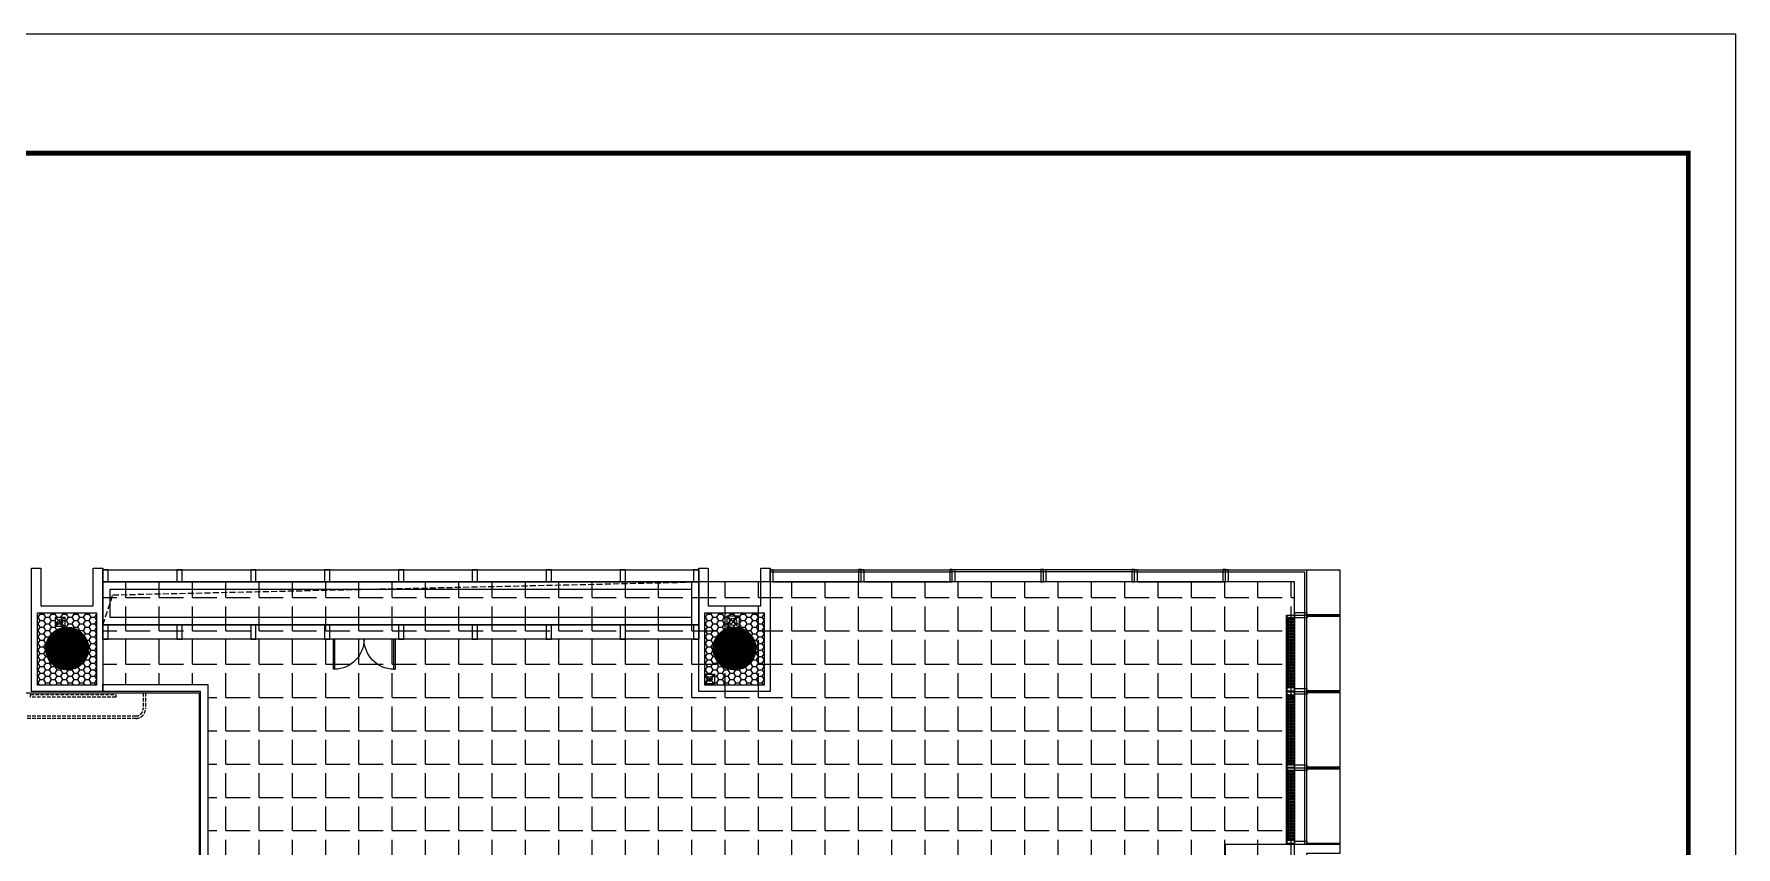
# Model space of a CAD drawing. Extents: x -284868 to 304789, y -137694 to 137894.
# Drawn here: x 134702 to 170406, y 13446 to 30502 of the extents above; entities that cross this region are included whole.
import ezdxf

# ---------------------------------------------------------------- set-up
doc = ezdxf.new("R2010")
doc.units = 0
doc.linetypes.add('DASH', pattern=[0.35, 0.25, -0.1])
doc.layers.get('0').update_dxf_attribs({"linetype": 'CONTINUOUS'})
for name, color, linetype in [('0-墙', 4, 'CONTINUOUS'), ('0-建筑外轮廓', 8, 'CONTINUOUS'), ('0-建筑柱体', 251, 'CONTINUOUS'), ('0-消防栓(给排水)', 9, 'CONTINUOUS'), ('0-窗', 11, 'CONTINUOUS'), ('0-非设计区域', 251, 'CONTINUOUS'), ('F-地漏', 8, 'CONTINUOUS'), ('P-完成面', 42, 'CONTINUOUS'), ('P-平面家具', 3, 'CONTINUOUS'), ('P-门扇', 6, 'CONTINUOUS'), ('TEL_TITLE', 7, 'CONTINUOUS')]:
    doc.layers.add(name, color=color, linetype=linetype)

# ---------------------------------------------------------------- blocks, each defined once
blk = doc.blocks.new('_YZH')
at = {"const_width": 0.5}
blk.add_lwpolyline([(-0.25, 0, 1), (0.25, 0, 1)], format="xyb", close=True, dxfattribs=at)
at = {"color": 4}
blk.add_circle((0, 0), 0.5, dxfattribs=at)
blk = doc.blocks.new('sgASGHHHH')
at = {"xscale": 900, "yscale": 900, "zscale": 900}
for p in [(-108646, -884824), (-94646, -884824)]:
    blk.add_blockref('_YZH', p, dxfattribs=at)
blk = doc.blocks.new('A$C3B8026B3')
for p, q in [((27505, 54450), (29305, 54450)), ((29415, 54450), (31215, 54450)), ((33125, 54450), (31325, 54450)), ((35035, 54450), (33235, 54450)), ((35145, 54450), (36945, 54450)), ((38450, 54450), (37055, 54450)), ((38450, 52205), (38450, 54450)), ((38712, 53804, 0), (38450, 53804, 0)), ((38450, 53804, 0), (38450, 53749, 0)), ((38450, 53694, 0), (38450, 53749, 0)), ((38450, 53749, 0), (38712, 53749, 0)), ((38450, 53749, 0), (38712, 53749, 0)), ((38712, 53694, 0), (38450, 53694, 0)), ((38712, 53749, 0), (38712, 53804, 0)), ((38712, 53755, 0), (38712, 53769, 0)), ((38712, 53769, 0), (39400, 53769, 0)), ((39400, 53755, 0), (38712, 53755, 0)), ((38712, 53749, 0), (38712, 53694, 0)), ((38712, 53743, 0), (38712, 53728, 0)), ((39400, 53743, 0), (38712, 53743, 0)), ((38712, 53728, 0), (39400, 53728, 0)), ((39400, 53769, 0), (39400, 53755, 0)), ((39400, 53728, 0), (39400, 53743, 0)), ((38450, 52095), (38450, 50605)), ((38450, 50495), (38450, 49005))]:
    blk.add_line(p, q)
for points in [[(27450, 54712), (27505, 54712), (27505, 54450), (27450, 54450)], [(29360, 54712), (29305, 54712), (29305, 54450), (29360, 54450)], [(29360, 54712), (29415, 54712), (29415, 54450), (29360, 54450)], [(31270, 54712), (31215, 54712), (31215, 54450), (31270, 54450)], [(31270, 54712), (31325, 54712), (31325, 54450), (31270, 54450)], [(33180, 54712), (33125, 54712), (33125, 54450), (33180, 54450)], [(33180, 54712), (33235, 54712), (33235, 54450), (33180, 54450)], [(35090, 54712), (35035, 54712), (35035, 54450), (35090, 54450)], [(35090, 54712), (35145, 54712), (35145, 54450), (35090, 54450)], [(37000, 54712), (36945, 54712), (36945, 54450), (37000, 54450)], [(37000, 54712), (37055, 54712), (37055, 54450), (37000, 54450)], [(38712, 52150), (38712, 52205), (38450, 52205), (38450, 52150)], [(38712, 52150), (38712, 52095), (38450, 52095), (38450, 52150)], [(38712, 50550), (38712, 50605), (38450, 50605), (38450, 50550)], [(38712, 50550), (38712, 50495), (38450, 50495), (38450, 50550)], [(38712, 48950), (38712, 49005), (38450, 49005), (38450, 48950)]]:
    blk.add_lwpolyline(points, close=True)
for points in [[(27450, 54700), (29360, 54700)], [(27450, 54662), (29360, 54662)], [(29360, 54700), (31270, 54700)], [(29360, 54662), (31270, 54662)], [(33180, 54700), (31270, 54700)], [(33180, 54662), (31270, 54662)], [(35090, 54700), (33180, 54700)], [(35090, 54662), (33180, 54662)], [(35090, 54700), (37000, 54700)], [(35090, 54662), (37000, 54662)], [(37000, 54700), (38700, 54700)], [(37000, 54662), (38662, 54662)], [(38662, 54662), (38662, 52150)], [(38700, 54700), (38700, 52150)], [(38700, 54700), (39400, 54700), (39400, 52156)], [(38662, 52150), (38662, 50550)], [(38700, 52150), (38700, 50550)], [(39400, 52144), (39400, 50556)], [(38662, 50550), (38662, 48950)], [(38700, 50550), (38700, 48950)], [(39400, 50544), (39400, 48956)]]:
    blk.add_lwpolyline(points)
at = {"elevation": 0}
blk.add_lwpolyline([(38712, 52156), (38712, 52170), (39400, 52170), (39400, 52156)], close=True, dxfattribs=at)
for points in [[(39400, 52144), (38712, 52144), (38712, 52129), (39400, 52129)], [(39400, 50556), (38712, 50556), (38712, 50570), (39400, 50570)], [(39400, 50544), (38712, 50544), (38712, 50529), (39400, 50529)], [(39400, 48956), (38712, 48956), (38712, 48970), (39400, 48970)]]:
    blk.add_lwpolyline(points, dxfattribs=at)
blk = doc.blocks.new('A$C770634BF')
at = {"layer": '0-建筑外轮廓'}
h = blk.add_hatch(dxfattribs=at)
h.set_pattern_fill('HONEY', color=251, scale=50)
h.set_pattern_definition([(0, (-82816.545, 746571.914), (119.0625, 68.74075), [79.375, -158.75]), (120, (-82816.545, 746571.914), (-119.062486, 68.7407746), [79.375, -158.75]), (60, (-82816.545, 746571.914), (1.4e-05, 137.4815246), [-158.75, 79.375])])
h.paths.add_polyline_path([(10430, 900), (11670, 900), (11670, -619), (10430, -619)])
h = blk.add_hatch(dxfattribs=at)
h.set_pattern_fill('HONEY', color=251, scale=50)
h.set_pattern_definition([(0, (-68816.545, 746571.914), (119.0625, 68.74075), [79.375, -158.75]), (120, (-68816.545, 746571.914), (-119.062486, 68.7407746), [79.375, -158.75]), (60, (-68816.545, 746571.914), (1.4e-05, 137.4815246), [-158.75, 79.375])])
h.paths.add_polyline_path([(24430, 900), (25670, 900), (25670, -619), (24430, -619)])
at = {"layer": '0-建筑外轮廓', "color": 42}
for points in [[(10300, -750), (10300, 1840), (10500, 1840), (10500, 1050), (11600, 1050), (11600, 1840), (11800, 1840), (11800, -750)], [(24300, -750), (24300, 1840), (24500, 1840), (24500, 1050), (25600, 1050), (25600, 1840), (25800, 1840), (25800, -750)], [(10430, 900), (11670, 900), (11670, -619), (10430, -619)], [(24430, 900), (25670, 900), (25670, -619), (24430, -619)], [(35350, -3950), (37750, -3950), (37750, -4150), (37050, -4150), (37050, -5250), (37750, -5250), (37750, -5450), (35350, -5450)]]:
    blk.add_lwpolyline(points, close=True, dxfattribs=at)
at = {"layer": '0-建筑外轮廓', "color": 251}
for points in [[(10430, -620), (10430, 900), (11670, 900), (11670, -620)], [(24430, -620), (24430, 900), (25670, 900), (25670, -620)]]:
    blk.add_lwpolyline(points, close=True, dxfattribs=at)
blk = doc.blocks.new('dhdhjdlll')
for points in [[(94617, -890022), (94727, -890022), (94727, -889772), (94617, -889772)], [(94617, -891222), (94727, -891222), (94727, -890922), (94617, -890922)]]:
    blk.add_lwpolyline(points, close=True)
blk = doc.blocks.new('tynyc3')
for points in [[(94617, -889772), (107117, -889772), (107117, -890022), (94617, -890022)], [(94617, -890922), (107117, -890922), (107117, -891222), (94617, -891222)]]:
    blk.add_lwpolyline(points, close=True)
for p in [(0, 0), (1550, 0), (3100, 0), (4650, 0), (6200, 0), (7750, 0), (9300, 0), (10850, 0), (12390, 0)]:
    blk.add_blockref('dhdhjdlll', p)
blk = doc.blocks.new('$DorLib2D$00000002')
for p, q in [((-0.5, 0), (-0.5, 0.4875)), ((-0.475, 0.4875), (-0.5, 0.4875)), ((-0.475, 0), (-0.475, 0.4875)), ((0.475, 0), (0.475, 0.4875)), ((0.475, 0.4875), (0.5, 0.4875)), ((0.5, 0), (0.5, 0.4875)), ((-0.5, 0), (-0.475, 0)), ((0.5, 0), (0.475, 0))]:
    blk.add_line(p, q)
at = {"lineweight": 13}
for centre, start, end in [((-0.4875, 0), 0, 88.53072), ((0.4875, 0), 91.46928, 180)]:
    blk.add_arc(centre, 0.4875, start, end, dxfattribs=at)
blk = doc.blocks.new('A$C678165FB')
for p, q in [((540, 50506, 0), (540, 52099)), ((543, 50506, 0), (543, 52099)), ((540, 48906, 0), (540, 50494)), ((543, 48906, 0), (543, 50494)), ((540, 47306, 0), (540, 48894)), ((543, 47306, 0), (543, 48894))]:
    blk.add_line(p, q)
for points in [[(530, 50506), (530, 52099), (700, 52099), (701, 50506)], [(530, 48906), (530, 50494), (701, 50494), (700, 48906)], [(530, 47306), (530, 48894), (700, 48894), (700, 47306)]]:
    blk.add_lwpolyline(points, close=True)
blk.add_lwpolyline([(530, 47300), (530, 52099), (700, 52099)])
for points in [[(557, 52040), (557, 52010, 1), (577, 52010), (577, 52040, 0.999999)], [(557, 51975), (557, 51945, 1), (577, 51945), (577, 51975, 0.999999)], [(557, 51910), (557, 51880, 1), (577, 51880), (577, 51910, 0.999999)], [(557, 51845), (557, 51815, 1), (577, 51815), (577, 51845, 0.999999)], [(557, 51780), (557, 51750, 1), (577, 51750), (577, 51780, 0.999999)], [(596, 52040), (596, 52010, 1), (616, 52010), (616, 52040, 0.999999)], [(596, 51975), (596, 51945, 1), (616, 51945), (616, 51975, 0.999999)], [(596, 51910), (596, 51880, 1), (616, 51880), (616, 51910, 0.999999)], [(596, 51845), (596, 51815, 1), (616, 51815), (616, 51845, 0.999999)], [(596, 51780), (596, 51750, 1), (616, 51750), (616, 51780, 0.999999)], [(636, 52040), (636, 52010, 1), (656, 52010), (656, 52040, 0.999999)], [(636, 51975), (636, 51945, 1), (656, 51945), (656, 51975, 0.999999)], [(636, 51910), (636, 51880, 1), (656, 51880), (656, 51910, 0.999999)], [(636, 51845), (636, 51815, 1), (656, 51815), (656, 51845, 0.999999)], [(636, 51780), (636, 51750, 1), (656, 51750), (656, 51780, 0.999999)], [(675, 52040), (675, 52010, 1), (695, 52010), (695, 52040, 0.999999)], [(675, 51975), (675, 51945, 1), (695, 51945), (695, 51975, 0.999999)], [(675, 51910), (675, 51880, 1), (695, 51880), (695, 51910, 0.999999)], [(675, 51845), (675, 51815, 1), (695, 51815), (695, 51845, 0.999999)], [(675, 51780), (675, 51750, 1), (695, 51750), (695, 51780, 0.999999)], [(557, 51715), (557, 51685, 1), (577, 51685), (577, 51715, 0.999999)], [(557, 51650), (557, 51620, 1), (577, 51620), (577, 51650, 0.999999)], [(557, 51585), (557, 51555, 1), (577, 51555), (577, 51585, 0.999999)], [(557, 51520), (557, 51490, 1), (577, 51490), (577, 51520, 0.999999)], [(557, 51455), (557, 51425, 1), (577, 51425), (577, 51455, 0.999999)], [(596, 51715), (596, 51685, 1), (616, 51685), (616, 51715, 0.999999)], [(596, 51650), (596, 51620, 1), (616, 51620), (616, 51650, 0.999999)], [(596, 51585), (596, 51555, 1), (616, 51555), (616, 51585, 0.999999)], [(596, 51520), (596, 51490, 1), (616, 51490), (616, 51520, 0.999999)], [(596, 51455), (596, 51425, 1), (616, 51425), (616, 51455, 0.999999)], [(636, 51715), (636, 51685, 1), (656, 51685), (656, 51715, 0.999999)], [(636, 51650), (636, 51620, 1), (656, 51620), (656, 51650, 0.999999)], [(636, 51585), (636, 51555, 1), (656, 51555), (656, 51585, 0.999999)], [(636, 51520), (636, 51490, 1), (656, 51490), (656, 51520, 0.999999)], [(636, 51455), (636, 51425, 1), (656, 51425), (656, 51455, 0.999999)], [(675, 51715), (675, 51685, 1), (695, 51685), (695, 51715, 0.999999)], [(675, 51650), (675, 51620, 1), (695, 51620), (695, 51650, 0.999999)], [(675, 51585), (675, 51555, 1), (695, 51555), (695, 51585, 0.999999)], [(675, 51520), (675, 51490, 1), (695, 51490), (695, 51520, 0.999999)], [(675, 51455), (675, 51425, 1), (695, 51425), (695, 51455, 0.999999)], [(557, 51390), (557, 51360, 1), (577, 51360), (577, 51390, 0.999999)], [(557, 51325), (557, 51295, 1), (577, 51295), (577, 51325, 0.999999)], [(557, 51260), (557, 51230, 1), (577, 51230), (577, 51260, 0.999999)], [(557, 51195), (557, 51165, 1), (577, 51165), (577, 51195, 0.999999)], [(557, 51130), (557, 51100, 1), (577, 51100), (577, 51130, 0.999999)], [(557, 51035), (557, 51065, -1), (577, 51065), (577, 51035, -0.999999)], [(596, 51390), (596, 51360, 1), (616, 51360), (616, 51390, 0.999999)], [(596, 51325), (596, 51295, 1), (616, 51295), (616, 51325, 0.999999)], [(596, 51260), (596, 51230, 1), (616, 51230), (616, 51260, 0.999999)], [(596, 51195), (596, 51165, 1), (616, 51165), (616, 51195, 0.999999)], [(596, 51130), (596, 51100, 1), (616, 51100), (616, 51130, 0.999999)], [(596, 51035), (596, 51065, -1), (616, 51065), (616, 51035, -0.999999)], [(636, 51390), (636, 51360, 1), (656, 51360), (656, 51390, 0.999999)], [(636, 51325), (636, 51295, 1), (656, 51295), (656, 51325, 0.999999)], [(636, 51260), (636, 51230, 1), (656, 51230), (656, 51260, 0.999999)], [(636, 51195), (636, 51165, 1), (656, 51165), (656, 51195, 0.999999)], [(636, 51130), (636, 51100, 1), (656, 51100), (656, 51130, 0.999999)], [(636, 51035), (636, 51065, -1), (656, 51065), (656, 51035, -0.999999)], [(675, 51390), (675, 51360, 1), (695, 51360), (695, 51390, 0.999999)], [(675, 51325), (675, 51295, 1), (695, 51295), (695, 51325, 0.999999)], [(675, 51260), (675, 51230, 1), (695, 51230), (695, 51260, 0.999999)], [(675, 51195), (675, 51165, 1), (695, 51165), (695, 51195, 0.999999)], [(675, 51130), (675, 51100, 1), (695, 51100), (695, 51130, 0.999999)], [(675, 51035), (675, 51065, -1), (695, 51065), (695, 51035, -0.999999)], [(557, 50970), (557, 51000, -1), (577, 51000), (577, 50970, -0.999999)], [(557, 50905), (557, 50935, -1), (577, 50935), (577, 50905, -0.999999)], [(557, 50840), (557, 50870, -1), (577, 50870), (577, 50840, -0.999999)], [(557, 50775), (557, 50805, -1), (577, 50805), (577, 50775, -0.999999)], [(557, 50710), (557, 50740, -1), (577, 50740), (577, 50710, -0.999999)], [(596, 50970), (596, 51000, -1), (616, 51000), (616, 50970, -0.999999)], [(596, 50905), (596, 50935, -1), (616, 50935), (616, 50905, -0.999999)], [(596, 50840), (596, 50870, -1), (616, 50870), (616, 50840, -0.999999)], [(596, 50775), (596, 50805, -1), (616, 50805), (616, 50775, -0.999999)], [(596, 50710), (596, 50740, -1), (616, 50740), (616, 50710, -0.999999)], [(636, 50970), (636, 51000, -1), (656, 51000), (656, 50970, -0.999999)], [(636, 50905), (636, 50935, -1), (656, 50935), (656, 50905, -0.999999)], [(636, 50840), (636, 50870, -1), (656, 50870), (656, 50840, -0.999999)], [(636, 50775), (636, 50805, -1), (656, 50805), (656, 50775, -0.999999)], [(636, 50710), (636, 50740, -1), (656, 50740), (656, 50710, -0.999999)], [(675, 50970), (675, 51000, -1), (695, 51000), (695, 50970, -0.999999)], [(675, 50905), (675, 50935, -1), (695, 50935), (695, 50905, -0.999999)], [(675, 50840), (675, 50870, -1), (695, 50870), (695, 50840, -0.999999)], [(675, 50775), (675, 50805, -1), (695, 50805), (695, 50775, -0.999999)], [(675, 50710), (675, 50740, -1), (695, 50740), (695, 50710, -0.999999)], [(557, 50645), (557, 50675, -1), (577, 50675), (577, 50645, -0.999999)], [(557, 50580), (557, 50610, -1), (577, 50610), (577, 50580, -0.999999)], [(557, 50420), (557, 50390, 1), (577, 50390), (577, 50420, 0.999999)], [(557, 50355), (557, 50325, 1), (577, 50325), (577, 50355, 0.999999)], [(596, 50645), (596, 50675, -1), (616, 50675), (616, 50645, -0.999999)], [(596, 50580), (596, 50610, -1), (616, 50610), (616, 50580, -0.999999)], [(596, 50420), (596, 50390, 1), (616, 50390), (616, 50420, 0.999999)], [(596, 50355), (596, 50325, 1), (616, 50325), (616, 50355, 0.999999)], [(636, 50645), (636, 50675, -1), (656, 50675), (656, 50645, -0.999999)], [(636, 50580), (636, 50610, -1), (656, 50610), (656, 50580, -0.999999)], [(636, 50420), (636, 50390, 1), (656, 50390), (656, 50420, 0.999999)], [(636, 50355), (636, 50325, 1), (656, 50325), (656, 50355, 0.999999)], [(675, 50645), (675, 50675, -1), (695, 50675), (695, 50645, -0.999999)], [(675, 50580), (675, 50610, -1), (695, 50610), (695, 50580, -0.999999)], [(675, 50420), (675, 50390, 1), (695, 50390), (695, 50420, 0.999999)], [(675, 50355), (675, 50325, 1), (695, 50325), (695, 50355, 0.999999)], [(557, 50290), (557, 50260, 1), (577, 50260), (577, 50290, 0.999999)], [(557, 50225), (557, 50195, 1), (577, 50195), (577, 50225, 0.999999)], [(557, 50160), (557, 50130, 1), (577, 50130), (577, 50160, 0.999999)], [(557, 50095), (557, 50065, 1), (577, 50065), (577, 50095, 0.999999)], [(557, 50030), (557, 50000, 1), (577, 50000), (577, 50030, 0.999999)], [(596, 50290), (596, 50260, 1), (616, 50260), (616, 50290, 0.999999)], [(596, 50225), (596, 50195, 1), (616, 50195), (616, 50225, 0.999999)], [(596, 50160), (596, 50130, 1), (616, 50130), (616, 50160, 0.999999)], [(596, 50095), (596, 50065, 1), (616, 50065), (616, 50095, 0.999999)], [(596, 50030), (596, 50000, 1), (616, 50000), (616, 50030, 0.999999)], [(636, 50290), (636, 50260, 1), (656, 50260), (656, 50290, 0.999999)], [(636, 50225), (636, 50195, 1), (656, 50195), (656, 50225, 0.999999)], [(636, 50160), (636, 50130, 1), (656, 50130), (656, 50160, 0.999999)], [(636, 50095), (636, 50065, 1), (656, 50065), (656, 50095, 0.999999)], [(636, 50030), (636, 50000, 1), (656, 50000), (656, 50030, 0.999999)], [(675, 50290), (675, 50260, 1), (695, 50260), (695, 50290, 0.999999)], [(675, 50225), (675, 50195, 1), (695, 50195), (695, 50225, 0.999999)], [(675, 50160), (675, 50130, 1), (695, 50130), (695, 50160, 0.999999)], [(675, 50095), (675, 50065, 1), (695, 50065), (695, 50095, 0.999999)], [(675, 50030), (675, 50000, 1), (695, 50000), (695, 50030, 0.999999)], [(557, 49965), (557, 49935, 1), (577, 49935), (577, 49965, 0.999999)], [(557, 49870), (557, 49900, -1), (577, 49900), (577, 49870, -0.999999)], [(557, 49805), (557, 49835, -1), (577, 49835), (577, 49805, -0.999999)], [(557, 49740), (557, 49770, -1), (577, 49770), (577, 49740, -0.999999)], [(557, 49675), (557, 49705, -1), (577, 49705), (577, 49675, -0.999999)], [(557, 49610), (557, 49640, -1), (577, 49640), (577, 49610, -0.999999)], [(596, 49965), (596, 49935, 1), (616, 49935), (616, 49965, 0.999999)], [(596, 49870), (596, 49900, -1), (616, 49900), (616, 49870, -0.999999)], [(596, 49805), (596, 49835, -1), (616, 49835), (616, 49805, -0.999999)], [(596, 49740), (596, 49770, -1), (616, 49770), (616, 49740, -0.999999)], [(596, 49675), (596, 49705, -1), (616, 49705), (616, 49675, -0.999999)], [(596, 49610), (596, 49640, -1), (616, 49640), (616, 49610, -0.999999)], [(636, 49965), (636, 49935, 1), (656, 49935), (656, 49965, 0.999999)], [(636, 49870), (636, 49900, -1), (656, 49900), (656, 49870, -0.999999)], [(636, 49805), (636, 49835, -1), (656, 49835), (656, 49805, -0.999999)], [(636, 49740), (636, 49770, -1), (656, 49770), (656, 49740, -0.999999)], [(636, 49675), (636, 49705, -1), (656, 49705), (656, 49675, -0.999999)], [(636, 49610), (636, 49640, -1), (656, 49640), (656, 49610, -0.999999)], [(675, 49965), (675, 49935, 1), (695, 49935), (695, 49965, 0.999999)], [(675, 49870), (675, 49900, -1), (695, 49900), (695, 49870, -0.999999)], [(675, 49805), (675, 49835, -1), (695, 49835), (695, 49805, -0.999999)], [(675, 49740), (675, 49770, -1), (695, 49770), (695, 49740, -0.999999)], [(675, 49675), (675, 49705, -1), (695, 49705), (695, 49675, -0.999999)], [(675, 49610), (675, 49640, -1), (695, 49640), (695, 49610, -0.999999)], [(557, 49545), (557, 49575, -1), (577, 49575), (577, 49545, -0.999999)], [(557, 49480), (557, 49510, -1), (577, 49510), (577, 49480, -0.999999)], [(557, 49415), (557, 49445, -1), (577, 49445), (577, 49415, -0.999999)], [(557, 49350), (557, 49380, -1), (577, 49380), (577, 49350, -0.999999)], [(557, 49285), (557, 49315, -1), (577, 49315), (577, 49285, -0.999999)], [(596, 49545), (596, 49575, -1), (616, 49575), (616, 49545, -0.999999)], [(596, 49480), (596, 49510, -1), (616, 49510), (616, 49480, -0.999999)], [(596, 49415), (596, 49445, -1), (616, 49445), (616, 49415, -0.999999)], [(596, 49350), (596, 49380, -1), (616, 49380), (616, 49350, -0.999999)], [(596, 49285), (596, 49315, -1), (616, 49315), (616, 49285, -0.999999)], [(636, 49545), (636, 49575, -1), (656, 49575), (656, 49545, -0.999999)], [(636, 49480), (636, 49510, -1), (656, 49510), (656, 49480, -0.999999)], [(636, 49415), (636, 49445, -1), (656, 49445), (656, 49415, -0.999999)], [(636, 49350), (636, 49380, -1), (656, 49380), (656, 49350, -0.999999)], [(636, 49285), (636, 49315, -1), (656, 49315), (656, 49285, -0.999999)], [(675, 49545), (675, 49575, -1), (695, 49575), (695, 49545, -0.999999)], [(675, 49480), (675, 49510, -1), (695, 49510), (695, 49480, -0.999999)], [(675, 49415), (675, 49445, -1), (695, 49445), (695, 49415, -0.999999)], [(675, 49350), (675, 49380, -1), (695, 49380), (695, 49350, -0.999999)], [(675, 49285), (675, 49315, -1), (695, 49315), (695, 49285, -0.999999)], [(557, 49220), (557, 49250, -1), (577, 49250), (577, 49220, -0.999999)], [(557, 49155), (557, 49185, -1), (577, 49185), (577, 49155, -0.999999)], [(557, 49090), (557, 49120, -1), (577, 49120), (577, 49090, -0.999999)], [(557, 49025), (557, 49055, -1), (577, 49055), (577, 49025, -0.999999)], [(557, 48960), (557, 48990, -1), (577, 48990), (577, 48960, -0.999999)], [(596, 49220), (596, 49250, -1), (616, 49250), (616, 49220, -0.999999)], [(596, 49155), (596, 49185, -1), (616, 49185), (616, 49155, -0.999999)], [(596, 49090), (596, 49120, -1), (616, 49120), (616, 49090, -0.999999)], [(596, 49025), (596, 49055, -1), (616, 49055), (616, 49025, -0.999999)], [(596, 48960), (596, 48990, -1), (616, 48990), (616, 48960, -0.999999)], [(636, 49220), (636, 49250, -1), (656, 49250), (656, 49220, -0.999999)], [(636, 49155), (636, 49185, -1), (656, 49185), (656, 49155, -0.999999)], [(636, 49090), (636, 49120, -1), (656, 49120), (656, 49090, -0.999999)], [(636, 49025), (636, 49055, -1), (656, 49055), (656, 49025, -0.999999)], [(636, 48960), (636, 48990, -1), (656, 48990), (656, 48960, -0.999999)], [(675, 49220), (675, 49250, -1), (695, 49250), (695, 49220, -0.999999)], [(675, 49155), (675, 49185, -1), (695, 49185), (695, 49155, -0.999999)], [(675, 49090), (675, 49120, -1), (695, 49120), (695, 49090, -0.999999)], [(675, 49025), (675, 49055, -1), (695, 49055), (695, 49025, -0.999999)], [(675, 48960), (675, 48990, -1), (695, 48990), (695, 48960, -0.999999)], [(557, 48840), (557, 48810, 1), (577, 48810), (577, 48840, 0.999999)], [(557, 48775), (557, 48745, 1), (577, 48745), (577, 48775, 0.999999)], [(557, 48710), (557, 48680, 1), (577, 48680), (577, 48710, 0.999999)], [(557, 48645), (557, 48615, 1), (577, 48615), (577, 48645, 0.999999)], [(557, 48580), (557, 48550, 1), (577, 48550), (577, 48580, 0.999999)], [(596, 48840), (596, 48810, 1), (616, 48810), (616, 48840, 0.999999)], [(596, 48775), (596, 48745, 1), (616, 48745), (616, 48775, 0.999999)], [(596, 48710), (596, 48680, 1), (616, 48680), (616, 48710, 0.999999)], [(596, 48645), (596, 48615, 1), (616, 48615), (616, 48645, 0.999999)], [(596, 48580), (596, 48550, 1), (616, 48550), (616, 48580, 0.999999)], [(636, 48840), (636, 48810, 1), (656, 48810), (656, 48840, 0.999999)], [(636, 48775), (636, 48745, 1), (656, 48745), (656, 48775, 0.999999)], [(636, 48710), (636, 48680, 1), (656, 48680), (656, 48710, 0.999999)], [(636, 48645), (636, 48615, 1), (656, 48615), (656, 48645, 0.999999)], [(636, 48580), (636, 48550, 1), (656, 48550), (656, 48580, 0.999999)], [(675, 48840), (675, 48810, 1), (695, 48810), (695, 48840, 0.999999)], [(675, 48775), (675, 48745, 1), (695, 48745), (695, 48775, 0.999999)], [(675, 48710), (675, 48680, 1), (695, 48680), (695, 48710, 0.999999)], [(675, 48645), (675, 48615, 1), (695, 48615), (695, 48645, 0.999999)], [(675, 48580), (675, 48550, 1), (695, 48550), (695, 48580, 0.999999)], [(557, 48515), (557, 48485, 1), (577, 48485), (577, 48515, 0.999999)], [(557, 48450), (557, 48420, 1), (577, 48420), (577, 48450, 0.999999)], [(557, 48385), (557, 48355, 1), (577, 48355), (577, 48385, 0.999999)], [(557, 48320), (557, 48290, 1), (577, 48290), (577, 48320, 0.999999)], [(557, 48255), (557, 48225, 1), (577, 48225), (577, 48255, 0.999999)], [(557, 48190), (557, 48160, 1), (577, 48160), (577, 48190, 0.999999)], [(596, 48515), (596, 48485, 1), (616, 48485), (616, 48515, 0.999999)], [(596, 48450), (596, 48420, 1), (616, 48420), (616, 48450, 0.999999)], [(596, 48385), (596, 48355, 1), (616, 48355), (616, 48385, 0.999999)], [(596, 48320), (596, 48290, 1), (616, 48290), (616, 48320, 0.999999)], [(596, 48255), (596, 48225, 1), (616, 48225), (616, 48255, 0.999999)], [(596, 48190), (596, 48160, 1), (616, 48160), (616, 48190, 0.999999)], [(636, 48515), (636, 48485, 1), (656, 48485), (656, 48515, 0.999999)], [(636, 48450), (636, 48420, 1), (656, 48420), (656, 48450, 0.999999)], [(636, 48385), (636, 48355, 1), (656, 48355), (656, 48385, 0.999999)], [(636, 48320), (636, 48290, 1), (656, 48290), (656, 48320, 0.999999)], [(636, 48255), (636, 48225, 1), (656, 48225), (656, 48255, 0.999999)], [(636, 48190), (636, 48160, 1), (656, 48160), (656, 48190, 0.999999)], [(675, 48515), (675, 48485, 1), (695, 48485), (695, 48515, 0.999999)], [(675, 48450), (675, 48420, 1), (695, 48420), (695, 48450, 0.999999)], [(675, 48385), (675, 48355, 1), (695, 48355), (695, 48385, 0.999999)], [(675, 48320), (675, 48290, 1), (695, 48290), (695, 48320, 0.999999)], [(675, 48255), (675, 48225, 1), (695, 48225), (695, 48255, 0.999999)], [(675, 48190), (675, 48160, 1), (695, 48160), (695, 48190, 0.999999)], [(557, 48125), (557, 48095, 1), (577, 48095), (577, 48125, 0.999999)], [(557, 48060), (557, 48030, 1), (577, 48030), (577, 48060, 0.999999)], [(557, 47995), (557, 47965, 1), (577, 47965), (577, 47995, 0.999999)], [(557, 47930), (557, 47900, 1), (577, 47900), (577, 47930, 0.999999)], [(557, 47865), (557, 47835, 1), (577, 47835), (577, 47865, 0.999999)], [(596, 48125), (596, 48095, 1), (616, 48095), (616, 48125, 0.999999)], [(596, 48060), (596, 48030, 1), (616, 48030), (616, 48060, 0.999999)], [(596, 47995), (596, 47965, 1), (616, 47965), (616, 47995, 0.999999)], [(596, 47930), (596, 47900, 1), (616, 47900), (616, 47930, 0.999999)], [(596, 47865), (596, 47835, 1), (616, 47835), (616, 47865, 0.999999)], [(636, 48125), (636, 48095, 1), (656, 48095), (656, 48125, 0.999999)], [(636, 48060), (636, 48030, 1), (656, 48030), (656, 48060, 0.999999)], [(636, 47995), (636, 47965, 1), (656, 47965), (656, 47995, 0.999999)], [(636, 47930), (636, 47900, 1), (656, 47900), (656, 47930, 0.999999)], [(636, 47865), (636, 47835, 1), (656, 47835), (656, 47865, 0.999999)], [(675, 48125), (675, 48095, 1), (695, 48095), (695, 48125, 0.999999)], [(675, 48060), (675, 48030, 1), (695, 48030), (695, 48060, 0.999999)], [(675, 47995), (675, 47965, 1), (695, 47965), (695, 47995, 0.999999)], [(675, 47930), (675, 47900, 1), (695, 47900), (695, 47930, 0.999999)], [(675, 47865), (675, 47835, 1), (695, 47835), (695, 47865, 0.999999)], [(557, 47770), (557, 47800, -1), (577, 47800), (577, 47770, -0.999999)], [(557, 47705), (557, 47735, -1), (577, 47735), (577, 47705, -0.999999)], [(557, 47640), (557, 47670, -1), (577, 47670), (577, 47640, -0.999999)], [(557, 47575), (557, 47605, -1), (577, 47605), (577, 47575, -0.999999)], [(557, 47510), (557, 47540, -1), (577, 47540), (577, 47510, -0.999999)], [(596, 47770), (596, 47800, -1), (616, 47800), (616, 47770, -0.999999)], [(596, 47705), (596, 47735, -1), (616, 47735), (616, 47705, -0.999999)], [(596, 47640), (596, 47670, -1), (616, 47670), (616, 47640, -0.999999)], [(596, 47575), (596, 47605, -1), (616, 47605), (616, 47575, -0.999999)], [(596, 47510), (596, 47540, -1), (616, 47540), (616, 47510, -0.999999)], [(636, 47770), (636, 47800, -1), (656, 47800), (656, 47770, -0.999999)], [(636, 47705), (636, 47735, -1), (656, 47735), (656, 47705, -0.999999)], [(636, 47640), (636, 47670, -1), (656, 47670), (656, 47640, -0.999999)], [(636, 47575), (636, 47605, -1), (656, 47605), (656, 47575, -0.999999)], [(636, 47510), (636, 47540, -1), (656, 47540), (656, 47510, -0.999999)], [(675, 47770), (675, 47800, -1), (695, 47800), (695, 47770, -0.999999)], [(675, 47705), (675, 47735, -1), (695, 47735), (695, 47705, -0.999999)], [(675, 47640), (675, 47670, -1), (695, 47670), (695, 47640, -0.999999)], [(675, 47575), (675, 47605, -1), (695, 47605), (695, 47575, -0.999999)], [(675, 47510), (675, 47540, -1), (695, 47540), (695, 47510, -0.999999)], [(557, 47445), (557, 47475, -1), (577, 47475), (577, 47445, -0.999999)], [(557, 47380), (557, 47410, -1), (577, 47410), (577, 47380, -0.999999)], [(596, 47445), (596, 47475, -1), (616, 47475), (616, 47445, -0.999999)], [(596, 47380), (596, 47410, -1), (616, 47410), (616, 47380, -0.999999)], [(636, 47445), (636, 47475, -1), (656, 47475), (656, 47445, -0.999999)], [(636, 47380), (636, 47410, -1), (656, 47410), (656, 47380, -0.999999)], [(675, 47445), (675, 47475, -1), (695, 47475), (695, 47445, -0.999999)], [(675, 47380), (675, 47410, -1), (695, 47410), (695, 47380, -0.999999)]]:
    blk.add_lwpolyline(points, format="xyb", close=True)
blk = doc.blocks.new('A$C10332E08')
for p, q in [((250, 0), (0, 250)), ((250, 250), (0, 0))]:
    blk.add_line(p, q)
blk.add_lwpolyline([(0, 250), (250, 250), (250, 0), (0, 0)], close=True)
blk = doc.blocks.new('A$C2AC726D9')
for centre, radius in [((10904, 708), 50), ((25025, 709), 75), ((24530, -489), 50)]:
    blk.add_circle(centre, radius)
at = {"xscale": 0.8, "yscale": 0.8, "zscale": 0.8, "rotation": 270}
for p in [(10804, 808), (24430, -389)]:
    blk.add_blockref('A$C10332E08', p, dxfattribs=at)
at = {"rotation": 270}
blk.add_blockref('A$C10332E08', (24900, 834), dxfattribs=at)

msp = doc.modelspace()

# ---------------------------------------------------------------- hatches: boundary and pattern name
at = {"layer": '0-非设计区域', "ltscale": 3}
h = msp.add_hatch(dxfattribs=at)
h.set_pattern_fill('ANGLE', color=256, scale=100)
h.set_pattern_definition([(0, (-290154.35, 452446.1), (0, 698.5), [508, -190.5]), (90, (-290154.35, 452446.1), (-698.5, 4e-14), [508, -190.5])])
h.paths.add_polyline_path([(136146, 19008), (136146, 16857), (138346, 16857), (138346, 6107), (149896, 6107), (149896, -11493), (151696, -11493), (151696, -1140), (161147, -1140), (161147, 19008)])

# ---------------------------------------------------------------- linework, layer by layer
at = {"layer": '0-墙', "ltscale": 3}
msp.add_lwpolyline([(136146, 16857), (138346, 16857), (138346, 8107), (138196, 8107), (138196, 16707), (136146, 16707), (136146, 16857)], dxfattribs=at)
at = {"layer": '0-窗', "color": 6, "linetype": 'DASH', "ltscale": 500}
msp.add_lwpolyline([(136146, 18107), (136355, 18735), (148646, 19007)], dxfattribs=at)
at = {"layer": '0-窗'}
for points in [[(136146, 19007), (148646, 19007), (148646, 18107), (136146, 18107)], [(148496, 18257), (136296, 18257), (136296, 18857), (148496, 18857)]]:
    msp.add_lwpolyline(points, close=True, dxfattribs=at)
at = {"layer": '0-非设计区域', "ltscale": 3}
msp.add_lwpolyline([(136146, 19008), (136146, 16857), (138346, 16857), (138346, 6107), (149896, 6107), (149896, -11493), (151696, -11493), (151696, -1140), (161147, -1140), (161147, 19008)], close=True, dxfattribs=at)
at = {"layer": 'P-完成面'}
msp.add_lwpolyline([(132876, 13902), (132876, 16677), (138166, 16677), (138166, 12237), (137446, 12237)], dxfattribs=at)
at = {"layer": 'P-平面家具', "linetype": 'DASH', "ltscale": 300}
msp.add_lwpolyline([(134004, 16677), (137039, 16677), (137039, 16343, -0.414214), (136839, 16143), (134204, 16143, -0.414214), (134004, 16343)], format="xyb", close=True, dxfattribs=at)
at = {"layer": 'P-平面家具', "color": 251, "linetype": 'DASH', "ltscale": 300}
msp.add_lwpolyline([(134054, 16677), (136989, 16677), (136989, 16343, -0.414214), (136839, 16193), (134204, 16193, -0.414214), (134054, 16343)], format="xyb", close=True, dxfattribs=at)
at = {"layer": 'P-平面家具', "linetype": 'DASH', "ltscale": 300}
msp.add_lwpolyline([(134627, 16647), (136416, 16647), (136416, 16587), (134627, 16587)], close=True, dxfattribs=at)
at = {"layer": 'TEL_TITLE'}
msp.add_lwpolyline([(111006, -53598), (170406, -53598), (170406, 30502), (111006, 30502)], close=True, dxfattribs=at)
at = {"layer": 'TEL_TITLE', "const_width": 100}
msp.add_lwpolyline([(112006, -52598), (169406, -52598), (169406, 28002), (112006, 28002)], close=True, dxfattribs=at)

# ---------------------------------------------------------------- block references
at = {"color": 0}
msp.add_blockref('A$C770634BF', (124346, 17457), dxfattribs=at)
at = {"layer": '0-建筑柱体'}
msp.add_blockref('sgASGHHHH', (244042, 902431), dxfattribs=at)
at = {"layer": '0-消防栓(给排水)', "color": 0}
msp.add_blockref('A$C2AC726D9', (124346, 17460), dxfattribs=at)
at = {"layer": '0-窗'}
for name, p in [('A$C3B8026B3', (122696, -35443)), ('tynyc3', (41530, 909029))]:
    msp.add_blockref(name, p, dxfattribs=at)
at = {"layer": 'F-地漏'}
msp.add_blockref('A$C678165FB', (160446, -33790), dxfattribs=at)
at = {"layer": 'P-门扇', "xscale": 1300, "yscale": -1300, "zscale": 100}
msp.add_blockref('$DorLib2D$00000002', (141626, 17807), dxfattribs=at)

doc.saveas('drawing.dxf')
